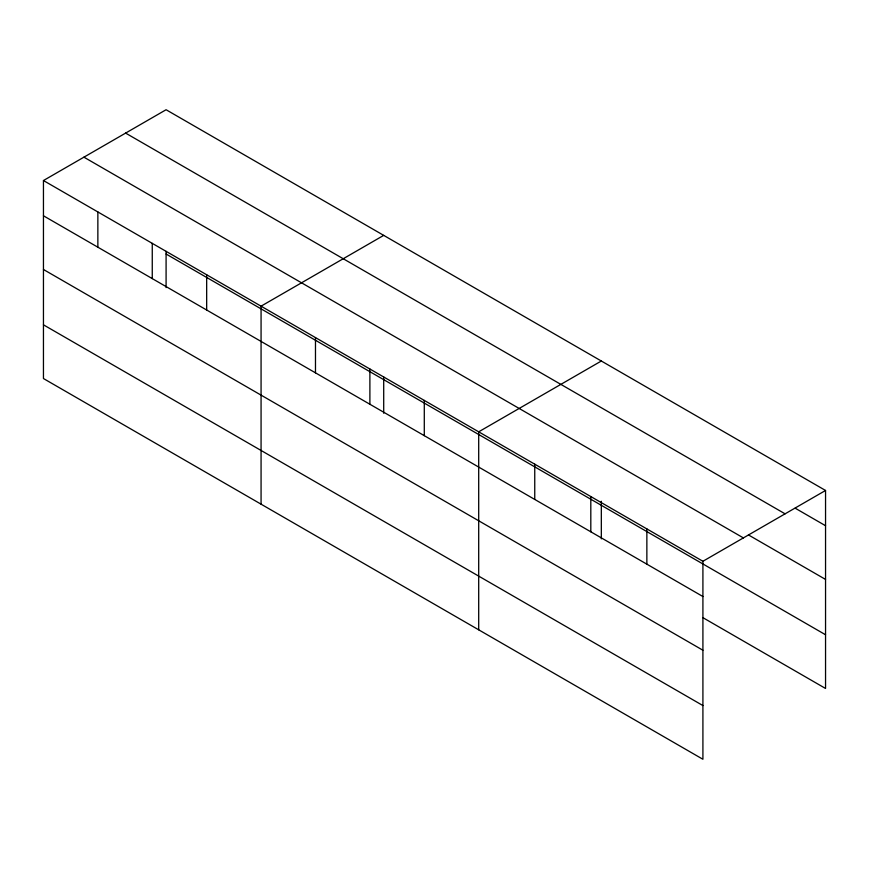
<?xml version="1.0" encoding="UTF-8"?>
<svg xmlns="http://www.w3.org/2000/svg" width="869" height="869" viewBox="0 0 869 869"><rect width="100%" height="100%" fill="white"/><g stroke="black" fill="none" stroke-linecap="round" stroke-linejoin="round"><path stroke-width="1.3" d="M43.45 180.535L702.912 561.276L702.912 759.267L43.45 378.536L43.45 180.535L166.088 109.733L825.55 490.464L825.55 688.465L702.934 617.674M383.707 235.369L261.069 306.17L261.069 504.172M601.326 361.015L478.7 431.817L478.7 629.819M702.912 561.276L825.55 490.464M795.189 508.191L825.55 525.723M125.614 133.098L785.076 513.829M748.47 534.935L825.55 579.427M83.924 157.17L743.386 537.911M166.088 254.02L825.55 634.761M43.45 215.784L702.912 596.525M43.45 269.488L702.912 650.229M43.45 324.821L702.912 705.563M646.862 528.906L646.862 564.166M601.326 501.261L601.326 538.878M590.811 496.547L590.811 531.795M534.75 464.187L534.75 499.436M424.289 400.413L424.289 435.662M383.707 376.972L383.707 413.231M369.89 368.999L369.89 404.248M315.48 337.585L315.48 372.844M206.67 274.767L206.67 310.016M166.088 251.326L166.088 287.585M152.26 243.353L152.26 278.601M97.86 211.938L97.86 247.198"/></g></svg>
